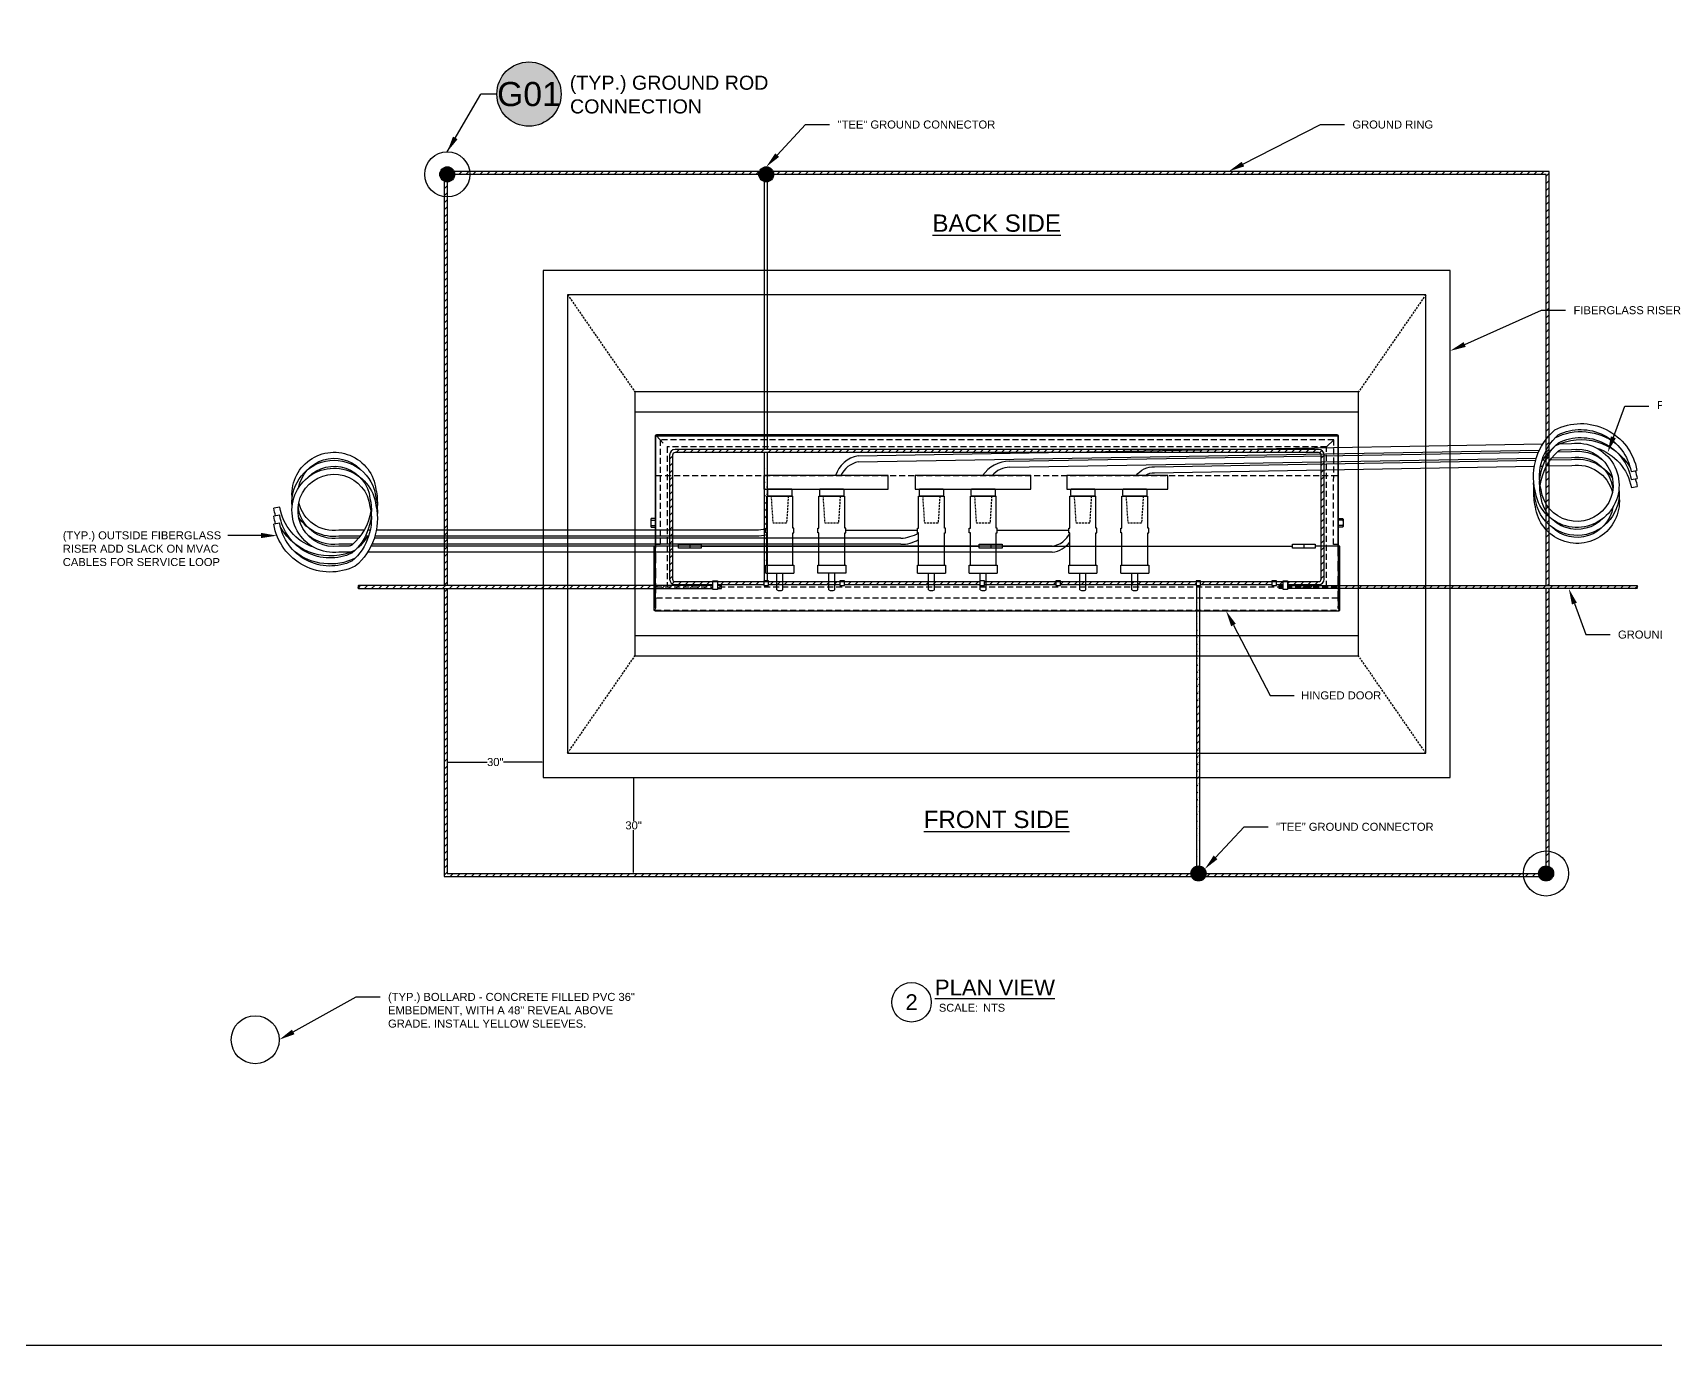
# Model space of a CAD drawing. Header units: feet. Extents: x -689 to 1837, y -511 to 1546.
# Drawn here: x 769.1 to 971.9, y 0 to 164 of the extents above; entities that cross this region are included whole.
import ezdxf
from ezdxf import colors
from ezdxf.entities.mleader import LeaderData, LeaderLine
from ezdxf.enums import TextEntityAlignment as Align
from ezdxf.math import Vec2, Vec3

# ---------------------------------------------------------------- set-up
doc = ezdxf.new("R2010")
doc.units = ezdxf.units.FT
doc.header["$MEASUREMENT"] = 0
doc.set_wipeout_variables(frame=1)
doc.linetypes.add('HIDDEN', pattern=[0.375, 0.25, -0.125])
for name, color, linetype in [('E-CABL-ACF', 1, 'AC_CABLE_FEEDER'), ('E-CABL-UG4', 64, 'GROUND_WIRE_G4'), ('E-DETL', 7, 'Continuous'), ('E-DETL-6', 7, 'Continuous'), ('E-EQPM-ENCL', 8, 'Continuous'), ('E-GRND', 3, 'Continuous'), ('G-ANNO-TEXT', 1, 'Continuous'), ('G-ANNO-TEXT @ 1', 1, 'Continuous'), ('XREF', 7, 'Continuous')]:
    doc.layers.add(name, color=color, linetype=linetype)
doc.layers.add('G-NPLT', color=67, linetype='Continuous', plot=False)
doc.styles.add('NEI-A', font='arial.ttf')
doc.styles.get("Standard").update_dxf_attribs({"font": 'arial.ttf'})
doc.linetypes.add('AC_CABLE_FEEDER', pattern='A,0.2,-0.05,0,-0.05,0.2,-0.12,["ACF",Standard,S=0.1,R=0,X=-0.05,Y=-0.05],-0.3,0.2,-0.05,0,-0.05', length=1.22)
doc.linetypes.add('GROUND_WIRE_G4', pattern='A,1,-0.2,["G4",Standard,S=0.1,R=0,X=-0.1,Y=-0.05],-0.2', length=1.4)
doc.dimstyles.new('NEI-A', dxfattribs={"dimtxt": 0.1, "dimasz": 0.125, "dimexe": 0.0625, "dimexo": 0.0625, "dimgap": 0.0625, "dimtad": 0, "dimtih": 1, "dimtoh": 1, "dimdec": 4, "dimzin": 3, "dimdsep": 46, "dimlunit": 4, "dimtxsty": 'NEI-A', "dimcen": 0, "dimadec": 0, "dimazin": 0, "dimtfac": 0.75, "dimtdec": 4, "dimtofl": 0, "dimtmove": 0, "dimatfit": 3, "dimfxl": 1, "dimfrac": 1, "dimtolj": 1, "dimtzin": 0, "dimarcsym": 0})
pattern_1 = [(45, (861.60675, -66.1818), (-0.4419417, 0.4419417), [])]

# ---------------------------------------------------------------- blocks, each defined once
blk = doc.blocks.new('*D10')
at = {"layer": 'Defpoints', "color": 0, "transparency": 16777216}
for p in [(842.23, 70.96), (844.19, 70.96), (842.34, 58.96)]:
    blk.add_point(p, dxfattribs=at)
at = {"layer": 'XREF', "color": 0, "lineweight": -2, "transparency": 16777216}
for p, q in [((842.29, 70.96), (844.25, 70.96)), ((844.19, 70.83), (844.19, 65.53)), ((844.19, 59.08), (844.19, 64.38)), ((842.4, 58.96), (844.25, 58.96))]:
    blk.add_line(p, q, dxfattribs=at)
at = {"layer": 'XREF', "color": 0, "transparency": 16777216}
for points in [[(844.17, 70.83), (844.21, 70.83), (844.19, 70.96)], [(844.17, 59.08), (844.21, 59.08), (844.19, 58.96)]]:
    blk.add_solid(points, dxfattribs=at)
at = {"layer": 'XREF', "color": 0, "transparency": 16777216, "insert": (844.19, 64.96), "char_height": 1, "attachment_point": 5, "style": 'NEI-A'}
blk.add_mtext('\\A1;30"', dxfattribs=at)
blk = doc.blocks.new('*D11')
at = {"layer": 'Defpoints', "color": 0, "transparency": 16777216}
for p in [(820.91, 74.72), (832.91, 74.83), (832.91, 72.87)]:
    blk.add_point(p, dxfattribs=at)
at = {"layer": 'XREF', "color": 0, "lineweight": -2, "transparency": 16777216}
for p, q in [((820.91, 74.65), (820.91, 72.8)), ((832.91, 74.77), (832.91, 72.8)), ((821.04, 72.87), (825.89, 72.87)), ((832.79, 72.87), (827.94, 72.87))]:
    blk.add_line(p, q, dxfattribs=at)
at = {"layer": 'XREF', "color": 0, "transparency": 16777216}
for points in [[(821.04, 72.89), (821.04, 72.85), (820.91, 72.87)], [(832.79, 72.89), (832.79, 72.85), (832.91, 72.87)]]:
    blk.add_solid(points, dxfattribs=at)
at = {"layer": 'XREF', "color": 0, "transparency": 16777216, "insert": (826.91, 72.87), "char_height": 1, "attachment_point": 5, "style": 'NEI-A'}
blk.add_mtext('\\A1;30"', dxfattribs=at)
blk = doc.blocks.new('*U5')
blk.add_wipeout([(0, 0.1), (0.58, 0.1), (0.58, -0.97), (0, -0.97)])
at = {"layer": 'E-GRND'}
blk.add_lwpolyline([(0, 0.1), (0.58, 0.1), (0.58, -0.97), (0, -0.97)], close=True, dxfattribs=at)
blk = doc.blocks.new('*U4')
blk.add_wipeout([(0, -0.48), (0.58, -0.48), (0.58, 0.1), (0, 0.1)])
at = {"layer": 'E-GRND'}
blk.add_lwpolyline([(0, -0.48), (0.58, -0.48), (0.58, 0.1), (0, 0.1)], close=True, dxfattribs=at)
blk = doc.blocks.new('GRND_ROD')
at = {"linetype": 'Continuous'}
h = blk.add_hatch(color=256, dxfattribs=at)
edge = h.paths.add_edge_path()
edge.add_arc((0, 0), 0.0312, 0, 360)
for radius in [0.0937, 0.0312]:
    blk.add_circle((0, 0), radius, dxfattribs=at)
blk = doc.blocks.new('DETAIL_TITLE')
blk.add_circle((0.592, -0.513), 0.25)
at = {"style": 'NEI-A'}
blk.add_attdef('DETAIL_TITLE_001', (0.91, -0.485), '', height=0.2, dxfattribs=at)
at = {"style": 'NEI-A', "flags": 8}
blk.add_attdef('#', text='', height=0.2, dxfattribs=at).set_placement((0.592, -0.511), align=Align.MIDDLE_CENTER)
at = {"style": 'NEI-A'}
for tag, p in [('SCALE:', (0.939, -0.738)), ('1"_=_', (1.547, -0.738))]:
    blk.add_attdef(tag, text='', height=0.1, dxfattribs=at).set_placement(p, align=Align.BOTTOM_LEFT)
blk = doc.blocks.new('*U14')
h = blk.add_hatch(color=255)
h.dxf.hatch_style = 1
edge = h.paths.add_edge_path()
edge.add_arc((0.375, 0), 0.25, 0, 360)
at = {"color": 7, "linetype": 'Continuous'}
blk.add_line((0.125, 0), (0, 0), dxfattribs=at)
at = {"color": 153}
blk.add_circle((0.375, 0), 0.25, dxfattribs=at)
at = {"color": 7, "style": 'NEI-A', "width": 0.8}
for tag, p in [('DETAIL_TITLE_001', (0.701, 0.033)), ('DETAIL_TITLE_002', (0.701, -0.151))]:
    blk.add_attdef(tag, p, '', height=0.109, dxfattribs=at)
at = {"color": 153, "style": 'NEI-A'}
blk.add_attdef('DETAIL_NO', text='', height=0.188, dxfattribs=at).set_placement((0.375, 0), align=Align.MIDDLE_CENTER)
at = {"color": 6, "style": 'NEI-A', "width": 0.8}
blk.add_attdef('(EXXXX)_001', (0.699, -0.44), '', height=0.109, dxfattribs=at)
at = {"color": 7, "linetype": 'Continuous'}
blk.add_leader([(-0.261, -0.449), (0, 0)], dimstyle='NEI-A', override={"dimgap": 0.046875, "dimtad": 0, "dimclrd": 7, "dimfrac": 1}, dxfattribs=at)

msp = doc.modelspace()

# ---------------------------------------------------------------- hatches: boundary and pattern name
at = {"layer": 'E-CABL-UG4', "linetype": 'Continuous'}
h = msp.add_hatch(dxfattribs=at)
h.set_pattern_fill('ANSI31', color=256, scale=5)
h.set_pattern_definition([(45, (778.2181, -17.2052), (-0.4419417, 0.4419417), [])])
h.paths.add_polyline_path([(929.78941, 95.03287, 0.414213562), (930.47691, 95.72037), (930.47691, 111.22037, 0.414213562), (929.78941, 111.90787), (849.37914, 111.90787, 0.414213562), (848.69164, 111.22037), (848.69164, 95.72037, 0.414213562), (849.37914, 95.03287)])
h.paths.add_polyline_path([(929.78941, 95.40787, 0.414213562), (930.10191, 95.72037), (930.10191, 111.22037, 0.414213562), (929.78941, 111.53287), (849.37914, 111.53287, 0.414213562), (849.06664, 111.22037), (849.06664, 95.72037, 0.414213562), (849.37914, 95.40787)], flags=16)
at = {"layer": 'E-DETL-6'}
h = msp.add_hatch(dxfattribs=at)
h.set_pattern_fill('ANSI31', color=64, scale=5)
h.set_pattern_definition([(45, (782.691, -117.2052), (-0.4419417, 0.4419417), [])])
edge = h.paths.add_edge_path()
edge.add_line((855.15889, 94.53287), (855.15889, 94.90787))
edge.add_line((855.15889, 94.90787), (809.82478, 94.90787))
edge.add_arc((809.89217, 94.81412), 0.11546, 125.7114329, 234.2885671)
edge.add_arc((809.75738, 94.62662), 0.11546, -54.2885671, 54.2885671, ccw=False)
edge.add_line((809.82478, 94.53287), (855.15889, 94.53287))

# ---------------------------------------------------------------- linework, layer by layer
at = {"layer": 'E-CABL-ACF', "linetype": 'Continuous', "flags": 128}
for points in [[(801.60166, 105.30336, -1.040787616), (812.00201, 106.88747, -0.070000573), (812.16247, 104.74691, -0.070000573)], [(957.47728, 107.40872, -0.181345155), (959.76048, 111.73779, -0.013982918), (960.08493, 111.88669)], [(801.52961, 104.80336, -0.992000971), (812.00201, 105.88747, -0.070000573), (812.16247, 103.74691, -0.070000573)], [(802.32824, 107.12873, -0.605032234), (809.97749, 109.47786, -0.605032234)], [(906.9924, 108.6454, -0.247160523), (909.28154, 109.75017), (956.91467, 110.58119)], [(908.12718, 108.6454, -0.197813242), (909.2984, 109.00035), (956.74754, 109.82816)], [(961.4172, 109.90963, -0.388575236), (966.48927, 106.52192, -0.388575236)], [(967.31446, 107.03266, -0.992000971), (956.86256, 105.76604, -0.070000573), (956.66478, 107.90347, -0.070000573)], [(969.33994, 109.25196, -0.034704117), (969.58462, 108.2936)], [(969.35739, 108.25212, -0.034704117), (969.60207, 107.29376)], [(967.25114, 106.53148, -1.040787616), (956.88001, 104.76619, -0.070000573), (956.68223, 106.90362, -0.070000573)], [(799.46572, 103.61972, -0.034704117), (799.2378, 104.58221)], [(807.37579, 100.82396, -0.421260996), (802.27925, 104.79962, -0.421260996)], [(807.37579, 101.07396, -0.287627231), (802.32628, 103.48107, -0.287627231)], [(807.37579, 101.82396, -0.388575236), (802.36358, 105.29962, -0.388575236)], [(811.35873, 104.25576, -0.181345155), (809.00037, 99.96717, -0.013982918), (808.67336, 99.82396)], [(966.55652, 104.69371, -0.605032234), (958.9494, 102.21151, -0.605032234)], [(860.67667, 101.98151, -0.061543039), (859.50252, 101.82396), (812.04616, 101.82396)], [(807.37579, 100.07396, -0.197935515), (803.5162, 101.16511, -0.197935515)], [(860.81407, 101.24246, -0.059277672), (859.50629, 101.07396), (811.86591, 101.07396)], [(809.41154, 98.33266, -0.290264714), (801.8186, 99.17178, -0.290264714)]]:
    msp.add_lwpolyline(points, format="xyb", dxfattribs=at)
for points in [[(872.24847, 111.10439), (957.79492, 112.59685)], [(872.26155, 110.3545), (957.3822, 111.83953)], [(891.18911, 110.43468), (957.26813, 111.58751)], [(958.57928, 111.61038), (958.7261, 111.61294)], [(958.81182, 111.86448), (958.9183, 111.86633)], [(959.62337, 112.62875), (961.36923, 112.65921)], [(959.64081, 111.6289), (961.38667, 111.65936)], [(960.08493, 111.88669), (961.38231, 111.90932)], [(891.2022, 109.68479), (956.98844, 110.83251)], [(957.5114, 109.84148), (957.80073, 109.84653)], [(957.69995, 110.59489), (958.11829, 110.60219)], [(957.99353, 110.85005), (958.24871, 110.8545)], [(958.26615, 109.85465), (961.4172, 109.90963)], [(958.74354, 110.61309), (961.40411, 110.65951)], [(958.93575, 110.86649), (961.39975, 110.90947)], [(968.82938, 109.15874), (969.56718, 109.29345)], [(968.84682, 108.1589), (969.58462, 108.2936)], [(968.86426, 107.15905), (969.60207, 107.29376)], [(799.97784, 104.70402), (799.2378, 104.58221)], [(799.97784, 103.70402), (799.2378, 103.58221)], [(810.52731, 101.82396), (807.37579, 101.82396)], [(811.28218, 101.82396), (810.99281, 101.82396)], [(810.03677, 101.07396), (807.37579, 101.07396)], [(809.84017, 100.82396), (807.37579, 100.82396)], [(809.12192, 100.07396), (807.37579, 100.07396)], [(808.67336, 99.82396), (807.37579, 99.82396)], [(809.94668, 99.82396), (809.84017, 99.82396)], [(810.18361, 100.07396), (810.03677, 100.07396)], [(810.78254, 100.82396), (810.52731, 100.82396)], [(811.08052, 101.07396), (810.66211, 101.07396)], [(896.51011, 99.82396), (811.37651, 99.82396)], [(877.58403, 100.07396), (811.49495, 100.07396)], [(877.58403, 100.82396), (811.78777, 100.82396)], [(809.12192, 99.07396), (807.37579, 99.07396)], [(896.51011, 99.07396), (810.95064, 99.07396)]]:
    msp.add_lwpolyline(points, dxfattribs=at)
at = {"layer": 'E-CABL-ACF', "linetype": 'Continuous'}
for centre, radius, start, end in [((872.83713, 107.58758), 3.56573, 99.502345, 162.7427072), ((872.79671, 107.42342), 2.97954, 100.3470904, 155.7872494), ((891.15872, 106.37605), 4.05874, 89.5709828, 146.0044923), ((891.14317, 106.96234), 2.72309, 88.7579637, 141.8245493), ((877.29823, 105.74815), 4.93248, 273.3217459, 300.4208626), ((896.02617, 102.76393), 2.97954, 279.347597, 334.787756), ((877.68521, 104.13144), 4.05874, 268.5714894, 301.33253), ((895.98289, 102.6005), 3.56573, 278.5028516, 320.1869411)]:
    msp.add_arc(centre, radius, start, end, dxfattribs=at)
at = {"layer": 'E-CABL-UG4', "linetype": 'Continuous', "flags": 128}
msp.add_lwpolyline([(929.78941, 95.03287, 0.414213562), (930.47691, 95.72037), (930.47691, 111.22037, 0.414213562), (929.78941, 111.90787), (849.37914, 111.90787, 0.414213562), (848.69164, 111.22037), (848.69164, 95.72037, 0.414213562), (849.37914, 95.03287)], format="xyb", close=True, dxfattribs=at)
at = {"layer": 'E-DETL'}
for p, q in [((860.85297, 102.07083), (860.85297, 106.09548)), ((860.85297, 106.09548), (864.0875, 106.09548)), ((864.0875, 102.07083), (864.0875, 106.09548)), ((867.33529, 102.07083), (867.33529, 106.09548)), ((867.33529, 106.09548), (870.56981, 106.09548)), ((870.56981, 102.07083), (870.56981, 106.09548)), ((879.78742, 102.07083), (879.78742, 106.09548)), ((879.78742, 106.09548), (883.02194, 106.09548)), ((883.02194, 102.07083), (883.02194, 106.09548)), ((886.26973, 102.07083), (886.26973, 106.09548)), ((886.26973, 106.09548), (889.50426, 106.09548)), ((889.50426, 102.07083), (889.50426, 106.09548)), ((898.72186, 102.07083), (898.72186, 106.09548)), ((898.72186, 106.09548), (901.95638, 106.09548)), ((901.95638, 102.07083), (901.95638, 106.09548)), ((905.20417, 102.07083), (905.20417, 106.09548)), ((905.20417, 106.09548), (908.4387, 106.09548)), ((908.4387, 102.07083), (908.4387, 106.09548)), ((860.71557, 101.49473), (860.71557, 102.07083)), ((860.71557, 102.07083), (860.85297, 102.07083)), ((860.85297, 101.49473), (860.71557, 101.49473)), ((860.85297, 97.47008), (860.85297, 101.49473)), ((864.2249, 102.07083), (864.0875, 102.07083)), ((864.0875, 97.47008), (864.0875, 101.49473)), ((864.0875, 101.49473), (864.2249, 101.49473)), ((864.2249, 101.49473), (864.2249, 102.07083)), ((867.19788, 101.49473), (867.19788, 102.07083)), ((867.19788, 102.07083), (867.33529, 102.07083)), ((867.33529, 101.49473), (867.19788, 101.49473)), ((867.33529, 97.47008), (867.33529, 101.49473)), ((870.70722, 102.07083), (870.56981, 102.07083)), ((870.56981, 97.47008), (870.56981, 101.49473)), ((870.56981, 101.49473), (870.70722, 101.49473)), ((870.70722, 101.49473), (870.70722, 102.07083)), ((879.65001, 101.78278), (870.70722, 101.78278)), ((879.65001, 101.49473), (879.65001, 102.07083)), ((879.65001, 102.07083), (879.78742, 102.07083)), ((879.78742, 101.49473), (879.65001, 101.49473)), ((879.78742, 97.47008), (879.78742, 101.49473)), ((883.15935, 102.07083), (883.02194, 102.07083)), ((883.02194, 97.47008), (883.02194, 101.49473)), ((883.02194, 101.49473), (883.15935, 101.49473)), ((883.15935, 101.49473), (883.15935, 102.07083)), ((886.13233, 101.49473), (886.13233, 102.07083)), ((886.13233, 102.07083), (886.26973, 102.07083)), ((886.26973, 101.49473), (886.13233, 101.49473)), ((886.26973, 97.47008), (886.26973, 101.49473)), ((889.64166, 102.07083), (889.50426, 102.07083)), ((889.50426, 97.47008), (889.50426, 101.49473)), ((889.50426, 101.49473), (889.64166, 101.49473)), ((889.64166, 101.49473), (889.64166, 102.07083)), ((898.58446, 101.78278), (889.64166, 101.78278)), ((898.58446, 101.49473), (898.58446, 102.07083)), ((898.58446, 102.07083), (898.72186, 102.07083)), ((898.72186, 101.49473), (898.58446, 101.49473)), ((898.72186, 97.47008), (898.72186, 101.49473)), ((902.09379, 102.07083), (901.95638, 102.07083)), ((901.95638, 97.47008), (901.95638, 101.49473)), ((901.95638, 101.49473), (902.09379, 101.49473)), ((902.09379, 101.49473), (902.09379, 102.07083)), ((905.06677, 101.49473), (905.06677, 102.07083)), ((905.06677, 102.07083), (905.20417, 102.07083)), ((905.20417, 101.49473), (905.06677, 101.49473)), ((905.20417, 97.47008), (905.20417, 101.49473)), ((908.5761, 102.07083), (908.4387, 102.07083)), ((908.4387, 97.47008), (908.4387, 101.49473)), ((908.4387, 101.49473), (908.5761, 101.49473)), ((908.5761, 101.49473), (908.5761, 102.07083)), ((860.72613, 97.47008), (864.21434, 97.47008)), ((864.21434, 97.47008), (864.21434, 96.47118)), ((867.20844, 97.47008), (870.69666, 97.47008)), ((867.20844, 96.47118), (867.20844, 97.47008)), ((879.66057, 97.47008), (883.14879, 97.47008)), ((879.66057, 96.47118), (879.66057, 97.47008)), ((883.14879, 97.47008), (883.14879, 96.47118)), ((886.14289, 97.47008), (889.6311, 97.47008)), ((886.14289, 96.47118), (886.14289, 97.47008)), ((889.6311, 97.47008), (889.6311, 96.47118)), ((898.59501, 97.47008), (902.08323, 97.47008)), ((898.59501, 96.47118), (898.59501, 97.47008)), ((902.08323, 97.47008), (902.08323, 96.47118)), ((905.07733, 97.47008), (908.56554, 97.47008)), ((905.07733, 96.47118), (905.07733, 97.47008)), ((908.56554, 97.47008), (908.56554, 96.47118)), ((879.66057, 96.47118), (883.14879, 96.47118)), ((898.59501, 96.47118), (902.08323, 96.47118)), ((905.07733, 96.47118), (908.56554, 96.47118))]:
    msp.add_line(p, q, dxfattribs=at)
at = {"layer": 'E-DETL', "linetype": 'Continuous', "flags": 128}
for points in [[(863.96788, 106.8669), (863.94515, 106.93498), (863.87707, 106.95758), (861.0634, 106.95758), (860.99532, 106.93498), (860.97259, 106.8669)], [(863.96788, 106.8669), (863.96788, 106.18616), (863.94515, 106.11808), (863.87707, 106.09548), (861.0634, 106.09548), (860.99532, 106.11808), (860.97259, 106.18616), (860.97259, 106.8669)], [(870.4502, 106.8669), (870.42746, 106.93498), (870.35939, 106.95758), (867.54571, 106.95758), (867.47764, 106.93498), (867.4549, 106.8669)], [(870.4502, 106.8669), (870.4502, 106.18616), (870.42746, 106.11808), (870.35939, 106.09548), (867.54571, 106.09548), (867.47764, 106.11808), (867.4549, 106.18616), (867.4549, 106.8669)], [(882.90233, 106.8669), (882.87959, 106.93498), (882.81152, 106.95758), (879.99784, 106.95758), (879.92977, 106.93498), (879.90703, 106.8669)], [(882.90233, 106.8669), (882.90233, 106.18616), (882.87959, 106.11808), (882.81152, 106.09548), (879.99784, 106.09548), (879.92977, 106.11808), (879.90703, 106.18616), (879.90703, 106.8669)], [(889.38464, 106.8669), (889.3619, 106.93498), (889.29383, 106.95758), (886.48016, 106.95758), (886.41208, 106.93498), (886.38934, 106.8669)], [(889.38464, 106.8669), (889.38464, 106.18616), (889.3619, 106.11808), (889.29383, 106.09548), (886.48016, 106.09548), (886.41208, 106.11808), (886.38934, 106.18616), (886.38934, 106.8669)], [(901.83677, 106.8669), (901.81403, 106.93498), (901.74596, 106.95758), (898.93229, 106.95758), (898.86421, 106.93498), (898.84147, 106.8669)], [(901.83677, 106.8669), (901.83677, 106.18616), (901.81403, 106.11808), (901.74596, 106.09548), (898.93229, 106.09548), (898.86421, 106.11808), (898.84147, 106.18616), (898.84147, 106.8669)], [(908.31908, 106.8669), (908.29635, 106.93498), (908.22827, 106.95758), (905.4146, 106.95758), (905.34652, 106.93498), (905.32379, 106.8669)], [(908.31908, 106.8669), (908.31908, 106.18616), (908.29635, 106.11808), (908.22827, 106.09548), (905.4146, 106.09548), (905.34652, 106.11808), (905.32379, 106.18616), (905.32379, 106.8669)]]:
    msp.add_lwpolyline(points, dxfattribs=at)
at = {"layer": 'E-DETL', "linetype": 'HIDDEN', "flags": 128}
for points in [[(861.26762, 106.09548), (861.3583, 106.05001), (861.38104, 105.98193), (861.58526, 102.78241), (861.6306, 102.73707), (863.33247, 102.73707), (863.35521, 102.78241), (863.55944, 105.98193), (863.58217, 106.05001), (863.67285, 106.09548)], [(867.74994, 106.09548), (867.84061, 106.05001), (867.86335, 105.98193), (868.06758, 102.78241), (868.11291, 102.73707), (869.81479, 102.73707), (869.83752, 102.78241), (870.04175, 105.98193), (870.06449, 106.05001), (870.15516, 106.09548)], [(880.20207, 106.09548), (880.29274, 106.05001), (880.31548, 105.98193), (880.5197, 102.78241), (880.56504, 102.73707), (882.26692, 102.73707), (882.28965, 102.78241), (882.49388, 105.98193), (882.51661, 106.05001), (882.60729, 106.09548)], [(886.68438, 106.09548), (886.77506, 106.05001), (886.79779, 105.98193), (887.00202, 102.78241), (887.04736, 102.73707), (888.74923, 102.73707), (888.77197, 102.78241), (888.97619, 105.98193), (888.99893, 106.05001), (889.0896, 106.09548)], [(899.13651, 106.09548), (899.22719, 106.05001), (899.24992, 105.98193), (899.45415, 102.78241), (899.49949, 102.73707), (901.20136, 102.73707), (901.2241, 102.78241), (901.42832, 105.98193), (901.45106, 106.05001), (901.54173, 106.09548)], [(905.61882, 106.09548), (905.7095, 106.05001), (905.73224, 105.98193), (905.93646, 102.78241), (905.9818, 102.73707), (907.68367, 102.73707), (907.70641, 102.78241), (907.91063, 105.98193), (907.93337, 106.05001), (908.02405, 106.09548)]]:
    msp.add_lwpolyline(points, dxfattribs=at)
at = {"layer": 'E-DETL', "flags": 128}
for points in [[(862.09524, 94.39551), (862.09524, 96.47118)], [(862.84524, 94.39551), (862.84524, 96.47118)], [(868.57755, 94.39551), (868.57755, 96.47118)], [(881.02968, 94.39551), (881.02968, 96.47118)], [(881.77968, 94.39551), (881.77968, 96.47118)], [(899.96412, 94.39551), (899.96412, 96.47118)], [(900.71412, 94.39551), (900.71412, 96.47118)], [(906.44644, 94.39551), (906.44644, 96.47118)], [(907.19644, 94.39551), (907.19644, 96.47118)]]:
    msp.add_lwpolyline(points, dxfattribs=at)
at = {"layer": 'E-DETL'}
for centre in [(862.47024, 94.96491), (881.40468, 94.96491), (900.33912, 94.96491), (906.82144, 94.96491)]:
    msp.add_arc(centre, 0.68179, 236.6312374, 303.3686946, dxfattribs=at)
at = {"layer": 'E-DETL-6', "color": 64, "linetype": 'Continuous', "flags": 128}
msp.add_lwpolyline([(809.82478, 94.90787, 0.512701525), (809.82478, 94.72037, -0.512701525), (809.82478, 94.53287, -0.512701525), (809.82478, 94.72037, 0.512701525)], format="xyb", dxfattribs=at)
msp.add_lwpolyline([(809.82478, 94.53287), (855.15889, 94.53287), (855.15889, 94.90787), (809.82478, 94.90787)], dxfattribs=at)
at = {"layer": 'E-EQPM-ENCL', "color": 7, "ltscale": 5}
for p, q in [((849.79117, 100.08272), (852.65031, 100.08272)), ((887.38593, 100.08272), (890.24507, 100.08272)), ((926.51545, 100.08272), (929.3746, 100.08272))]:
    msp.add_line(p, q, dxfattribs=at)
at = {"layer": 'E-EQPM-ENCL', "linetype": 'HIDDEN'}
for points in [[(835.94193, 131.24444), (844.36872, 119.09358)], [(943.18239, 131.24444), (934.77108, 119.09358)], [(835.94193, 73.98681), (844.36872, 86.13767)]]:
    msp.add_lwpolyline(points, dxfattribs=at)
at = {"layer": 'E-EQPM-ENCL'}
msp.add_lwpolyline([(934.77108, 116.58886), (844.36872, 116.58886)], dxfattribs=at)
at = {"layer": 'E-EQPM-ENCL', "color": 7, "ltscale": 5}
for points in [[(846.99255, 99.83309), (846.99255, 113.58422), (847.06062, 113.62956), (932.10779, 113.62956), (932.17586, 113.56149), (932.17586, 99.83309)], [(846.87914, 103.29538), (846.40261, 103.29538), (846.33454, 103.22731), (846.33454, 102.27426), (846.40261, 102.20618), (846.87914, 102.20618)], [(846.33454, 103.22731), (846.39583, 103.06856), (846.33454, 102.90981)], [(846.33454, 102.59176), (846.39583, 102.43301), (846.33454, 102.27426)], [(846.39583, 103.06856), (846.87914, 103.06856)], [(846.39583, 102.43301), (846.87914, 102.43301)], [(932.28941, 103.29538), (932.76594, 103.29538), (932.83401, 103.22731), (932.83401, 102.27426), (932.76594, 102.20618), (932.28941, 102.20618)], [(932.77272, 103.06856), (932.28941, 103.06856)], [(932.77272, 102.43301), (932.28941, 102.43301)], [(932.83401, 103.22731), (932.77272, 103.06856), (932.83401, 102.90981)], [(932.83401, 102.59176), (932.77272, 102.43301), (932.83401, 102.27426)], [(852.65031, 99.58346), (849.79117, 99.58346), (849.79117, 100.08272)], [(851.22074, 100.08272), (851.22074, 99.58346)], [(852.65031, 100.08272), (852.65031, 99.58346)], [(852.65031, 99.83309), (887.38593, 99.83309)], [(890.24507, 99.58346), (887.38593, 99.58346), (887.38593, 100.08272)], [(888.8155, 100.08272), (888.8155, 99.58346)], [(890.24507, 100.08272), (890.24507, 99.58346)], [(890.24507, 99.83309), (926.51545, 99.83309)], [(929.3746, 99.58346), (926.51545, 99.58346), (926.51545, 100.08272)], [(927.94503, 100.08272), (927.94503, 99.58346)], [(929.3746, 100.08272), (929.3746, 99.58346)]]:
    msp.add_lwpolyline(points, dxfattribs=at)
at = {"layer": 'E-EQPM-ENCL', "linetype": 'HIDDEN', "ltscale": 5}
for points in [[(847.04436, 113.61873), (848.37679, 112.22272)], [(930.79176, 112.22272), (932.15319, 113.58416)], [(846.87914, 92.09528), (846.99255, 92.09528), (846.99255, 99.83309)]]:
    msp.add_lwpolyline(points, dxfattribs=at)
at = {"layer": 'E-EQPM-ENCL', "linetype": 'HIDDEN', "ltscale": 3}
for points in [[(932.28941, 100.03731), (931.654, 100.03731), (931.67674, 113.1077), (847.51441, 113.1077), (847.51441, 100.03731), (846.87914, 100.03731)], [(930.79176, 94.7502), (930.79176, 112.22272), (848.37679, 112.22272), (848.37679, 94.7502)], [(846.99255, 108.6454), (932.17586, 108.6454)], [(846.99255, 94.7502), (932.17586, 94.7502)], [(932.17586, 93.34323), (846.99255, 93.34323)]]:
    msp.add_lwpolyline(points, dxfattribs=at)
at = {"layer": 'XREF'}
for points in [[(860.45073, 106.96502), (876.0123, 106.96502), (876.0123, 108.6454), (860.45073, 108.6454)], [(879.38517, 106.96502), (893.82221, 106.96502), (893.82221, 108.6454), (879.38517, 108.6454)], [(898.31961, 106.96502), (910.95129, 106.96502), (910.95129, 108.6454), (898.31961, 108.6454)]]:
    msp.add_lwpolyline(points, close=True, dxfattribs=at)

# ---------------------------------------------------------------- block references
at = {"layer": 'E-GRND', "xscale": 30.07999935866164, "yscale": 30.07999935866164, "zscale": 30.07999935866164, "rotation": 270}
for p in [(820.91333, 146.27305), (958.211, 58.9582)]:
    msp.add_blockref('GRND_ROD', p, dxfattribs=at)
at = {"layer": 'G-ANNO-TEXT @ 1'}
ref = msp.add_blockref('DETAIL_TITLE', (873.09136, 47.92065), dxfattribs=dict(at, xscale=9.857445537557316, yscale=9.857445537557316, zscale=9.857445537557316))
ref.add_attrib('#', '2', dxfattribs={"layer": '0', "height": 1.97149, "style": 'NEI-A'}).set_placement((878.92893, 42.88448), align=Align.MIDDLE_CENTER)
ref.add_attrib('DETAIL_TITLE_001', '%%UPLAN VIEW', (881.84813, 43.72987), dxfattribs={"layer": '0', "height": 1.9714891, "style": 'NEI-A'})
ref.add_attrib('SCALE:', 'SCALE:', dxfattribs={"layer": '0', "height": 0.985745, "style": 'NEI-A'}).set_placement((882.34404, 42.67984), align=Align.TOP_LEFT)
ref.add_attrib('1"_=_', 'NTS', dxfattribs={"layer": '0', "height": 0.985745, "style": 'NEI-A'}).set_placement((887.8615, 42.67984), align=Align.TOP_LEFT)

# ---------------------------------------------------------------- texts
at = {"layer": 'G-ANNO-TEXT', "char_height": 2.1554794, "attachment_point": 5, "style": 'NEI-A'}
for s, width, insert in [('{\\LBACK SIDE}', 29.194043, (889.56216, 140.16645)), ('{\\LFRONT SIDE }', 29.6895386, (889.56216, 65.69773))]:
    msp.add_mtext_dynamic_manual_height_columns(s, width=width, gutter_width=6.28682, heights=[0], dxfattribs=dict(at, insert=insert))

# ---------------------------------------------------------------- dimensions: what is measured, and where the dimension line sits
at = {"layer": 'XREF'}
dim = msp.add_linear_dim(base=(832.91333, 72.86734), p1=(820.91309, 74.71604), p2=(832.91333, 74.82774), text='30"', dimstyle='NEI-A', override={"dimtxt": 1}, dxfattribs=at)
dim.commit()
dim.dimension.update_dxf_attribs({"geometry": '*D11', "text_midpoint": (826.91321, 72.86734)})
dim = msp.add_linear_dim(base=(844.19022, 70.95665), p1=(842.34153, 58.9564), p2=(842.22982, 70.95665), angle=90, text='30"', dimstyle='NEI-A', override={"dimtxt": 1}, dxfattribs=at)
dim.commit()
dim.dimension.update_dxf_attribs({"geometry": '*D10', "text_midpoint": (844.19022, 64.95653)})

# ---------------------------------------------------------------- leaders
at = {"layer": 'G-ANNO-TEXT'}
ml = msp.add_multileader_mtext('Standard', dxfattribs=at)
ml.set_content('"TEE" GROUND CONNECTOR', color=256, style='NEI-A')
ml.set_leader_properties()
ml.build(insert=Vec2(0, 0))
ml.multileader.update_dxf_attribs({"dogleg_length": 3, "arrow_head_size": 2})
ctx = ml.context
ctx.base_point, ctx.char_height, ctx.arrow_head_size, ctx.landing_gap_size, ctx.plane_origin = Vec3(868.68948, 152.48986), 1, 2, 1, Vec3(832.27681, 119.57959)
notes = []
notes.append((ctx, [(0, (1, 1, 0), (865.68948, 152.48986), (1, 0), 3, [(0, [(860.77079, 147.21305)], 0, [])])]))
ctx.mtext.insert, ctx.mtext.width, ctx.mtext.line_spacing_factor, ctx.mtext.flow_direction = Vec3(869.68948, 152.99838), 19.6887176, 0.6, 5
ctx.mtext.has_bg_fill, ctx.mtext.bg_color, ctx.mtext.bg_scale_factor, ctx.mtext.bg_transparency, ctx.mtext.use_window_bg_color = 1, -1073741824, 1.5, 0, 1
ml = msp.add_multileader_mtext('Standard', dxfattribs=at)
ml.set_content('GROUND RING', color=256, style='NEI-A')
ml.set_leader_properties()
ml.build(insert=Vec2(0, 0))
ml.multileader.update_dxf_attribs({"dogleg_length": 3, "arrow_head_size": 2})
ctx = ml.context
ctx.base_point, ctx.char_height, ctx.arrow_head_size, ctx.landing_gap_size, ctx.plane_origin = Vec3(933.00659, 152.48986), 1, 2, 1, Vec3(889.51597, 119.57959)
notes.append((ctx, [(0, (1, 1, 0), (930.00659, 152.48986), (1, 0), 3, [(0, [(918.55179, 146.64805)], 0, [])])]))
ctx.mtext.insert, ctx.mtext.width, ctx.mtext.line_spacing_factor, ctx.mtext.flow_direction = Vec3(934.00659, 152.99838), 13.9675302, 0.6, 5
ctx.mtext.has_bg_fill, ctx.mtext.bg_color, ctx.mtext.bg_scale_factor, ctx.mtext.bg_transparency, ctx.mtext.use_window_bg_color = 1, -1073741824, 1.5, 0, 1
ml = msp.add_multileader_mtext('Standard', dxfattribs=at)
ml.set_content('FIBERGLASS RISER ', color=256, style='NEI-A')
ml.set_leader_properties()
ml.build(insert=Vec2(0, 0))
ml.multileader.update_dxf_attribs({"dogleg_length": 3, "arrow_head_size": 2})
ctx = ml.context
ctx.base_point, ctx.char_height, ctx.arrow_head_size, ctx.landing_gap_size, ctx.plane_origin = Vec3(960.6412, 129.29847), 1, 2, 1, Vec3(917.15059, 96.3882)
notes.append((ctx, [(0, (1, 1, 0), (957.6412, 129.29847), (1, 0), 3, [(0, [(946.211, 124.21592)], 0, [])])]))
ctx.mtext.insert, ctx.mtext.width, ctx.mtext.line_spacing_factor, ctx.mtext.flow_direction = Vec3(961.6412, 129.80699), 13.9675302, 0.6, 5
ctx.mtext.has_bg_fill, ctx.mtext.bg_color, ctx.mtext.bg_scale_factor, ctx.mtext.bg_transparency, ctx.mtext.use_window_bg_color = 1, -1073741824, 1.5, 0, 1
ml = msp.add_multileader_mtext('Standard', dxfattribs=at)
ml.set_content('POWER CABLE (TYP.)', color=256, style='NEI-A')
ml.set_leader_properties()
ml.build(insert=Vec2(0, 0))
ml.multileader.update_dxf_attribs({"dogleg_length": 3, "arrow_head_size": 2})
ctx = ml.context
ctx.base_point, ctx.char_height, ctx.arrow_head_size, ctx.landing_gap_size, ctx.plane_origin = Vec3(971.06557, 117.31566), 1, 2, 1, Vec3(921.95365, 112.38307)
notes.append((ctx, [(0, (1, 1, 0), (968.06557, 117.31566), (1, 0), 3, [(0, [(965.91499, 111.56771)], 0, [])])]))
ctx.mtext.insert, ctx.mtext.width, ctx.mtext.line_spacing_factor, ctx.mtext.flow_direction = Vec3(972.06557, 117.96266), 16.7150123, 0.6, 5
ctx.mtext.has_bg_fill, ctx.mtext.bg_color, ctx.mtext.bg_scale_factor, ctx.mtext.bg_transparency, ctx.mtext.use_window_bg_color = 1, -1073741824, 1.5, 0, 1
ml = msp.add_multileader_mtext('Standard', dxfattribs=at)
ml.set_content('\\pxsm1;(TYP.) OUTSIDE FIBERGLASS RISER ADD SLACK ON MVAC CABLES FOR SERVICE LOOP', color=256, style='NEI-A')
ml.set_leader_properties()
ml.build(insert=Vec2(0, 0))
ml.multileader.update_dxf_attribs({"dogleg_length": 3, "arrow_head_size": 2})
ctx = ml.context
ctx.base_point, ctx.char_height, ctx.arrow_head_size, ctx.landing_gap_size, ctx.plane_origin = Vec3(771.86973, 101.1795), 1, 2, 1, Vec3(738.9071, 92.71243)
notes.append((ctx, [(1, (1, 1, 0), (796.50616, 101.1795), (-1, 0), 3, [(0, [(799.63036, 101.14954)], 0, [])])]))
ctx.mtext.insert, ctx.mtext.width, ctx.mtext.line_spacing_factor, ctx.mtext.flow_direction = Vec3(772.86973, 101.68803), 22.1900622, 0.6, 5
ctx.mtext.has_bg_fill, ctx.mtext.bg_color, ctx.mtext.bg_scale_factor, ctx.mtext.bg_transparency, ctx.mtext.use_window_bg_color = 1, -1073741824, 1.5, 0, 1
ml = msp.add_multileader_mtext('Standard', dxfattribs=at)
ml.set_content('GROUND CABLE', color=256, style='NEI-A')
ml.set_leader_properties()
ml.build(insert=Vec2(0, 0))
ml.multileader.update_dxf_attribs({"dogleg_length": 3, "arrow_head_size": 2})
ctx = ml.context
ctx.base_point, ctx.char_height, ctx.arrow_head_size, ctx.landing_gap_size, ctx.plane_origin = Vec3(966.19633, 88.78493), 1, 2, 1, Vec3(915.64742, 53.12188)
notes.append((ctx, [(0, (1, 1, 0), (963.19633, 88.78493), (1, 0), 3, [(0, [(961.04575, 94.53287)], 0, [])])]))
ctx.mtext.insert, ctx.mtext.width, ctx.mtext.line_spacing_factor, ctx.mtext.flow_direction = Vec3(967.19633, 89.29345), 12.7189718, 0.6, 5
ctx.mtext.has_bg_fill, ctx.mtext.bg_color, ctx.mtext.bg_scale_factor, ctx.mtext.bg_transparency, ctx.mtext.use_window_bg_color = 1, -1073741824, 1.5, 0, 1
ml = msp.add_multileader_mtext('Standard', dxfattribs=at)
ml.set_content('HINGED DOOR', color=256, style='NEI-A')
ml.set_leader_properties()
ml.build(insert=Vec2(0, 0))
ml.multileader.update_dxf_attribs({"dogleg_length": 3, "arrow_head_size": 2})
ctx = ml.context
ctx.base_point, ctx.char_height, ctx.arrow_head_size, ctx.landing_gap_size, ctx.plane_origin = Vec3(926.72946, 81.19023), 1, 2, 1, Vec3(1012.16922, 44.4374)
ctx.text_align_type = 2
notes.append((ctx, [(1, (1, 1, 0), (923.72946, 81.19023), (1, 0), 3, [(0, [(918.21835, 91.75491)], 0, [])])]))
ctx.mtext.insert, ctx.mtext.width, ctx.mtext.defined_height, ctx.mtext.alignment, ctx.mtext.line_spacing_factor, ctx.mtext.flow_direction = Vec3(937.61214, 81.69876), 10.1706756, 2.72429, 3, 0.6, 5
ctx.mtext.has_bg_fill, ctx.mtext.bg_color, ctx.mtext.bg_scale_factor, ctx.mtext.bg_transparency, ctx.mtext.use_window_bg_color = 1, -1073741824, 1.5, 0, 1
ml = msp.add_multileader_mtext('Standard', dxfattribs=at)
ml.set_content('"TEE" GROUND CONNECTOR', color=256, style='NEI-A')
ml.set_leader_properties()
ml.build(insert=Vec2(0, 0))
ml.multileader.update_dxf_attribs({"dogleg_length": 3, "arrow_head_size": 2})
ctx = ml.context
ctx.base_point, ctx.char_height, ctx.arrow_head_size, ctx.landing_gap_size, ctx.plane_origin = Vec3(923.46681, 64.77763), 1, 2, 1, Vec3(887.05413, 31.86737)
notes.append((ctx, [(0, (1, 1, 0), (920.46681, 64.77763), (1, 0), 3, [(0, [(915.54812, 59.50082)], 0, [])])]))
ctx.mtext.insert, ctx.mtext.width, ctx.mtext.line_spacing_factor, ctx.mtext.flow_direction = Vec3(924.46681, 65.28616), 19.6887176, 0.6, 5
ctx.mtext.has_bg_fill, ctx.mtext.bg_color, ctx.mtext.bg_scale_factor, ctx.mtext.bg_transparency, ctx.mtext.use_window_bg_color = 1, -1073741824, 1.5, 0, 1
ml = msp.add_multileader_mtext('Standard', dxfattribs=at)
ml.set_content('\\pxsm1;(TYP.) BOLLARD - CONCRETE FILLED PVC 36" EMBEDMENT, WITH A 48" REVEAL ABOVE GRADE. INSTALL YELLOW SLEEVES.', color=256, style='NEI-A')
ml.set_leader_properties()
ml.build(insert=Vec2(0, 0))
ml.multileader.update_dxf_attribs({"dogleg_length": 3, "arrow_head_size": 2})
ctx = ml.context
ctx.base_point, ctx.char_height, ctx.arrow_head_size, ctx.landing_gap_size, ctx.plane_origin = Vec3(812.51063, 43.53224), 1, 2, 1, Vec3(767.35937, 31.75585)
notes.append((ctx, [(0, (1, 1, 0), (809.51063, 43.53224), (1, 0), 3, [(0, [(799.91333, 38.19239)], 0, [])])]))
ctx.mtext.insert, ctx.mtext.width, ctx.mtext.line_spacing_factor, ctx.mtext.flow_direction = Vec3(813.51063, 44.04077), 33.2548567, 0.6, 5
ctx.mtext.has_bg_fill, ctx.mtext.bg_color, ctx.mtext.bg_scale_factor, ctx.mtext.bg_transparency, ctx.mtext.use_window_bg_color = 1, -1073741824, 1.5, 0, 1
for ctx, leaders in notes:
    for number, flags, end, landing, length, lines in leaders:
        leader = LeaderData()
        leader.index, (leader.has_last_leader_line, leader.has_dogleg_vector, leader.attachment_direction) = number, flags
        leader.last_leader_point, leader.dogleg_vector, leader.dogleg_length = Vec3(end), Vec3(landing), length
        for number, points, colour, breaks in lines:
            line = LeaderLine()
            line.index, line.vertices, line.color, line.breaks = number, Vec3.list(points), colors.encode_raw_color(colour), breaks
            leader.lines.append(line)
        ctx.leaders.append(leader)

# ---------------------------------------------------------------- next in the draw order: hatches: boundary and pattern name
at = {"layer": 'E-DETL-6'}
h = msp.add_hatch(dxfattribs=at)
h.set_pattern_fill('ANSI31', color=64, scale=5)
h.set_pattern_definition([(45, (861.60675, 0.81155), (-0.4419417, 0.4419417), [])])
h.paths.add_polyline_path([(924.83893, 94.90787), (958.586, 94.90787), (958.586, 146.64805), (820.53833, 146.64805), (820.53833, 58.5832), (958.586, 58.5832), (958.586, 94.53287), (924.83893, 94.53287)])
h.paths.add_polyline_path([(924.83893, 94.90787), (958.211, 94.90787), (958.211, 146.27305), (820.91333, 146.27305), (820.91333, 58.9582), (958.211, 58.9582), (958.211, 94.53287), (924.83893, 94.53287)], flags=17)
at = {"layer": 'E-GRND'}
h = msp.add_hatch(color=256, dxfattribs=at)
edge = h.paths.add_edge_path()
edge.add_arc((860.77079, 146.27305), 0.94, 0, 360)
h = msp.add_hatch(color=256, dxfattribs=at)
edge = h.paths.add_edge_path()
edge.add_arc((914.78055, 58.9582), 0.94, 0, 360)

# ---------------------------------------------------------------- next in the draw order: linework, layer by layer
at = {"layer": 'E-CABL-ACF', "linetype": 'Continuous', "flags": 128}
for points in [[(961.36923, 112.65921, -2.421254653), (956.84512, 106.76589, -0.279411082), (959.30342, 114.36473, -0.502501952), (969.56718, 109.29345)], [(961.38231, 111.90932, -2.453978343), (957.58892, 106.86209, -0.278275708), (959.72559, 113.73749, -0.498068517), (968.82938, 109.15874)], [(959.32086, 113.36488, -0.290264714), (966.92728, 112.65834, -0.290264714)], [(965.36181, 103.33618, -0.631497156), (957.60637, 105.86225, -0.278275708), (959.74304, 112.73764, -0.498068517), (968.84682, 108.1589)], [(957.82981, 110.59715, -0.075851148), (959.3383, 112.36503, -0.395754275), (968.71829, 109.65457, -0.395754275)], [(961.38667, 111.65936, -0.197935515), (965.26471, 110.6357, -0.197935515)], [(964.53353, 112.0914, -0.27673266), (968.86426, 107.15905)], [(807.37579, 99.07396, -2.421254653), (812.00201, 104.88747, -0.279411082), (809.41154, 97.33266, -0.502501952), (799.2378, 102.58221)], [(803.54644, 108.46521, -0.631497156), (811.25664, 105.80425, -0.278275708), (809.00037, 98.96717, -0.498068517), (799.97784, 103.70402)], [(961.39975, 110.90947, -0.421260996), (966.56487, 107.02332, -0.421260996)], [(961.40411, 110.65951, -0.287627231), (966.49485, 108.34085, -0.287627231)], [(807.37579, 99.82396, -2.453978343), (811.25664, 104.80425, -0.278275708), (809.00037, 97.96717, -0.498068517), (799.97784, 102.70402)], [(799.46572, 102.61972, -0.034704117), (799.2378, 103.58221)], [(804.22188, 99.69688, -0.27673266), (799.97784, 104.70402)], [(810.95064, 101.07396, -0.075851148), (809.41154, 99.33266, -0.395754275), (800.08025, 102.20634, -0.395754275)]]:
    msp.add_lwpolyline(points, format="xyb", dxfattribs=at)
msp.add_lwpolyline([(799.97784, 102.70402), (799.2378, 102.58221)], dxfattribs=at)
at = {"layer": 'E-CABL-UG4', "linetype": 'Continuous', "flags": 128}
for points in [[(860.56709, 111.90787), (860.56709, 146.27305)], [(860.94209, 111.90787), (860.94209, 146.27305)]]:
    msp.add_lwpolyline(points, dxfattribs=at)
at = {"layer": 'E-DETL-6', "color": 64, "linetype": 'Continuous', "flags": 128}
for points in [[(958.586, 94.90787), (958.586, 146.64805), (820.53833, 146.64805), (820.53833, 94.90787)], [(958.211, 94.90787), (958.211, 146.27305), (820.91333, 146.27305), (820.91333, 94.90787)], [(820.53833, 94.53287), (820.53833, 58.5832), (958.586, 58.5832), (958.586, 94.53287)], [(820.91333, 94.53287), (820.91333, 58.9582), (958.211, 58.9582), (958.211, 94.53287)]]:
    msp.add_lwpolyline(points, dxfattribs=at)
msp.add_lwpolyline([(969.57228, 94.90787, -0.512701525), (969.57228, 94.72037, 0.512701525), (969.57228, 94.53287, 0.512701525), (969.57228, 94.72037, -0.512701525)], format="xyb", dxfattribs=at)
at = {"layer": 'E-EQPM-ENCL'}
for points in [[(832.91333, 70.9582), (946.211, 70.9582), (946.211, 134.27305), (832.91333, 134.27305)], [(835.94193, 73.98681), (943.18239, 73.98681), (943.18239, 131.24444), (835.94193, 131.24444)], [(844.36872, 86.13767), (934.77108, 86.13767), (934.77108, 119.09358), (844.36872, 119.09358)]]:
    msp.add_lwpolyline(points, close=True, dxfattribs=at)
at = {"layer": 'E-EQPM-ENCL', "color": 7, "ltscale": 5}
for points in [[(932.17586, 92.09528), (932.28941, 92.09528), (932.28941, 113.56149), (932.26668, 113.6523), (932.1986, 113.69764), (932.10779, 113.72037), (847.06062, 113.72037), (846.96981, 113.69764), (846.90174, 113.6523), (846.87914, 113.56149), (846.87914, 92.09528)], [(849.79117, 99.83309), (846.72025, 99.83309), (846.72025, 91.91366), (846.74299, 91.82298), (846.87914, 91.75491), (932.28941, 91.75491), (932.35749, 91.77751), (932.42556, 91.82298), (932.44816, 91.91366), (932.44816, 99.83309), (929.3746, 99.83309)]]:
    msp.add_lwpolyline(points, dxfattribs=at)
at = {"layer": 'E-EQPM-ENCL', "linetype": 'HIDDEN', "ltscale": 3}
msp.add_lwpolyline([(846.83366, 99.83309), (846.83366, 91.86832), (846.87914, 91.84558), (932.28941, 91.84558), (932.33475, 91.86832), (932.33475, 99.83309)], dxfattribs=at)
at = {"layer": 'E-EQPM-ENCL', "linetype": 'HIDDEN', "ltscale": 5}
msp.add_lwpolyline([(932.17586, 99.83309), (932.17586, 92.09528)], dxfattribs=at)
at = {"layer": 'E-EQPM-ENCL'}
msp.add_lwpolyline([(934.77108, 88.63186), (844.36872, 88.63186)], dxfattribs=at)
at = {"layer": 'E-EQPM-ENCL', "linetype": 'HIDDEN'}
msp.add_lwpolyline([(943.18239, 73.98681), (934.77108, 86.13767)], dxfattribs=at)
at = {"layer": 'E-EQPM-ENCL'}
msp.add_circle((796.91333, 38.19239), 3, dxfattribs=at)
at = {"layer": 'E-GRND'}
for centre in [(860.77079, 146.27305), (914.78055, 58.9582)]:
    msp.add_circle(centre, 0.94, dxfattribs=at)

# ---------------------------------------------------------------- next in the draw order: block references
at = {"layer": 'G-ANNO-TEXT'}
ref = msp.add_blockref('*U14', (825.09782, 156.30226), dxfattribs=dict(at, xscale=16.0625953099009, yscale=16.0625953099009, zscale=16.0625953099009))
ref.add_attrib('DETAIL_NO', 'G01', dxfattribs={"layer": '0', "color": 153, "height": 3.011737, "style": 'NEI-A'}).set_placement((831.1213, 156.30226), align=Align.MIDDLE_CENTER)
ref.add_attrib('DETAIL_TITLE_001', '(TYP.) GROUND ROD', (836.22252, 156.84029), dxfattribs={"layer": '0', "color": 7, "height": 1.7568464, "style": 'NEI-A'})
ref.add_attrib('DETAIL_TITLE_002', 'CONNECTION', (836.24889, 153.88106), dxfattribs={"layer": '0', "color": 7, "height": 1.756846, "style": 'NEI-A'})

# ---------------------------------------------------------------- next in the draw order: block references
at = {"layer": 'E-DETL-6'}
for name, p in [('*U5', (854.08384, 95.40787)), ('*U4', (860.4676, 95.40787)), ('*U4', (869.9551, 95.40787)), ('*U4', (896.9551, 95.40787)), ('*U4', (914.4676, 95.40787)), ('*U4', (923.9551, 95.40787))]:
    msp.add_blockref(name, p, dxfattribs=at)

# ---------------------------------------------------------------- next in the draw order: hatches: boundary and pattern name
h = msp.add_hatch(dxfattribs=at)
h.set_pattern_fill('ANSI31', color=64, scale=5)
h.set_pattern_definition(pattern_1)
edge = h.paths.add_edge_path()
edge.add_line((860.94209, 95.50787), (860.94209, 111.53287))
edge.add_line((860.56709, 95.50787), (860.56709, 111.53287))
h = msp.add_hatch(dxfattribs=at)
h.set_pattern_fill('ANSI31', color=64, scale=5)
h.set_pattern_definition(pattern_1)
edge = h.paths.add_edge_path()
edge.add_line((914.95435, 58.9582), (914.95435, 94.93287))
edge.add_line((914.57935, 58.9582), (914.57935, 94.93287))
h = msp.add_hatch(dxfattribs=at)
h.set_pattern_fill('ANSI31', color=64, scale=5)
h.set_pattern_definition([(45, (775.2274, -117.2052), (-0.4419417, 0.4419417), [])])
edge = h.paths.add_edge_path()
edge.add_arc((969.63967, 94.62662), 0.11546, 125.7114329, 234.2885671, ccw=False)
edge.add_arc((969.50488, 94.81412), 0.11546, 305.7114329, 414.2885671)
edge.add_line((969.57228, 94.90787), (924.83893, 94.90787))
edge.add_line((924.83893, 94.90787), (924.83893, 94.53287))
edge.add_line((924.83893, 94.53287), (969.57228, 94.53287))

# ---------------------------------------------------------------- next in the draw order: linework, layer by layer
at = {"layer": 'E-CABL-UG4', "linetype": 'Continuous', "flags": 128}
for points in [[(860.56709, 95.50787), (860.56709, 111.53287)], [(860.94209, 95.50787), (860.94209, 111.53287)], [(914.57935, 58.9582), (914.57935, 94.93287)], [(914.95435, 58.9582), (914.95435, 94.93287)]]:
    msp.add_lwpolyline(points, dxfattribs=at)
at = {"layer": 'E-DETL'}
for p, q in [((860.72613, 96.47118), (860.72613, 97.47008)), ((870.69666, 97.47008), (870.69666, 96.47118)), ((860.72613, 96.47118), (864.21434, 96.47118)), ((870.69666, 96.47118), (867.20844, 96.47118))]:
    msp.add_line(p, q, dxfattribs=at)
at = {"layer": 'E-DETL', "flags": 128}
msp.add_lwpolyline([(869.32755, 94.39551), (869.32755, 96.47118)], dxfattribs=at)
at = {"layer": 'E-DETL'}
msp.add_arc((868.95255, 94.96491), 0.68179, 236.6312374, 303.3686946, dxfattribs=at)
at = {"layer": 'E-DETL-6', "color": 64, "linetype": 'Continuous', "flags": 128}
msp.add_lwpolyline([(969.57228, 94.53287), (924.83893, 94.53287), (924.83893, 94.90787), (969.57228, 94.90787)], dxfattribs=at)

# ---------------------------------------------------------------- next in the draw order: block references
at = {"layer": 'E-DETL-6'}
msp.add_blockref('*U5', (925.33893, 95.40787), dxfattribs=at)

# ---------------------------------------------------------------- next in the draw order: linework, layer by layer
at = {"layer": 'E-CABL-UG4', "linetype": 'Continuous', "flags": 128}
msp.add_lwpolyline([(929.78941, 95.40787, 0.414213562), (930.10191, 95.72037), (930.10191, 111.22037, 0.414213562), (929.78941, 111.53287), (849.37914, 111.53287, 0.414213562), (849.06664, 111.22037), (849.06664, 95.72037, 0.414213562), (849.37914, 95.40787)], format="xyb", close=True, dxfattribs=at)

# ---------------------------------------------------------------- next in the draw order: block references
at = {"layer": 'E-DETL-6'}
msp.add_blockref('*U4', (887.4676, 95.40787), dxfattribs=at)

# ---------------------------------------------------------------- next in the draw order: linework, layer by layer
at = {"layer": 'E-DETL'}
msp.add_line((886.14289, 96.47118), (889.6311, 96.47118), dxfattribs=at)
at = {"layer": 'E-DETL', "flags": 128}
for points in [[(887.51199, 94.39551), (887.51199, 96.47118)], [(888.26199, 94.39551), (888.26199, 96.47118)]]:
    msp.add_lwpolyline(points, dxfattribs=at)
at = {"layer": 'E-DETL'}
msp.add_arc((887.88699, 94.96491), 0.68179, 236.6312374, 303.3686946, dxfattribs=at)
at = {"layer": 'G-NPLT'}
msp.add_lwpolyline([(643.05724, 328), (1139.05725, 328), (1139.05725, 0), (643.05724, 0)], close=True, dxfattribs=at)

doc.saveas('drawing.dxf')
